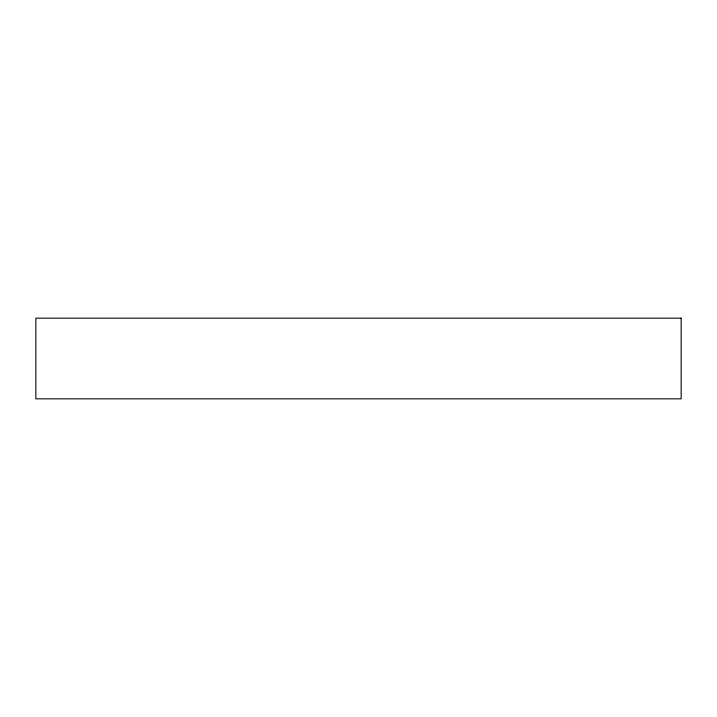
<?xml version="1.0" encoding="UTF-8"?>
<svg xmlns="http://www.w3.org/2000/svg" width="717" height="717" viewBox="0 0 717 717"><rect width="100%" height="100%" fill="white"/><g stroke="black" fill="none" stroke-linecap="round" stroke-linejoin="round"><path stroke-width="1.08" d="M681.15 318.169L35.85 318.169L35.85 398.831L681.15 398.831L681.15 318.169"/></g></svg>
